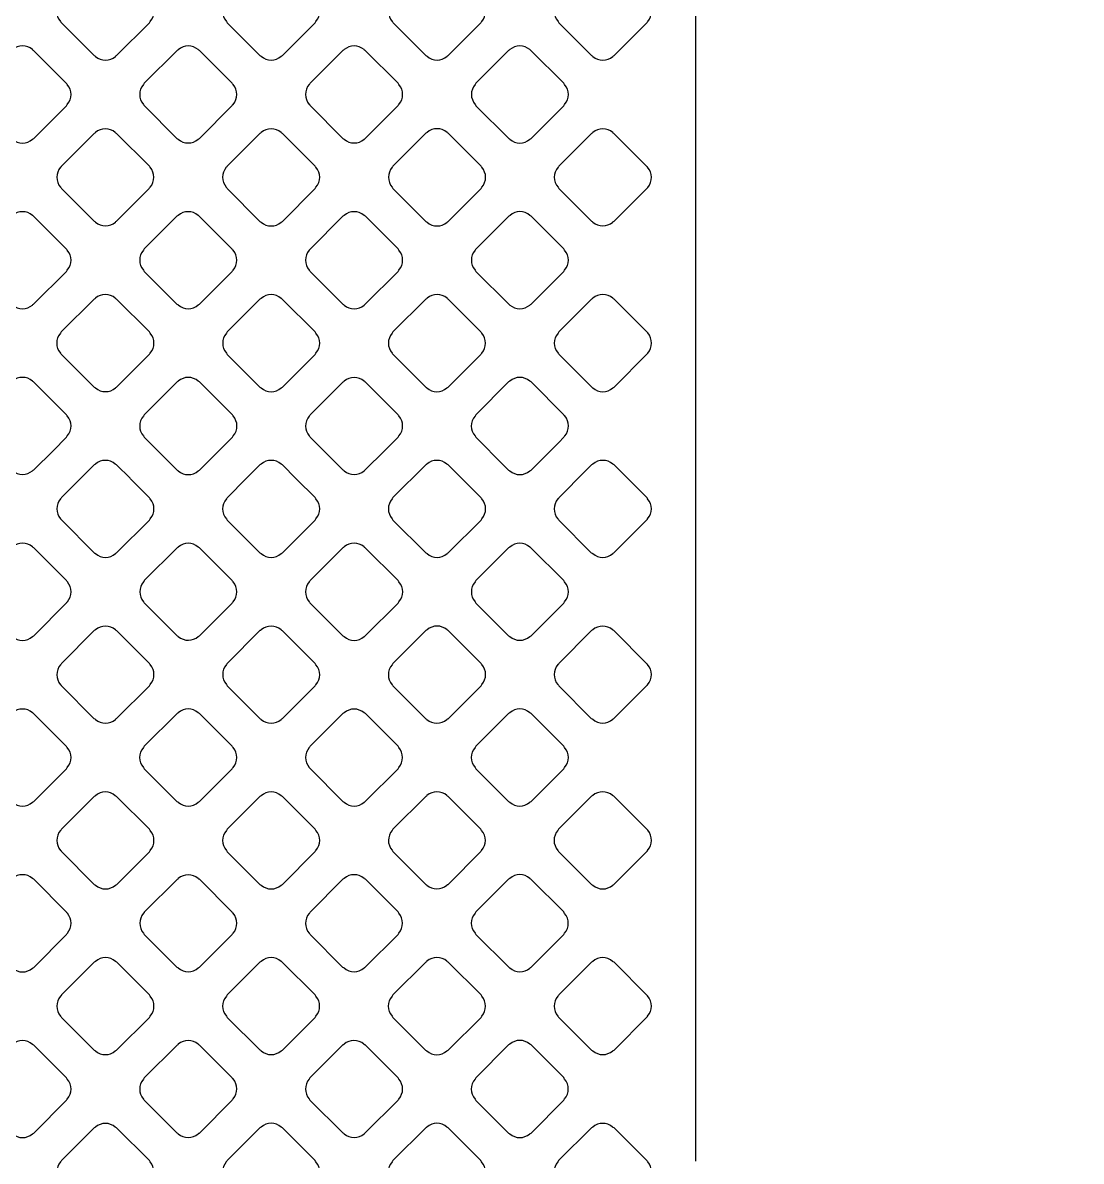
# Model space of a CAD drawing. Extents: x 0 to 248, y 0 to 175.
# Drawn here: x 90.34 to 91.716, y 146.461 to 147.941 of the extents above; entities that cross this region are included whole.
import ezdxf

# ---------------------------------------------------------------- set-up
doc = ezdxf.new("R2010")
doc.units = 0
doc.layers.add('gbr-dxf', color=7, linetype='Continuous')
doc.layers.add('gbr-outline-dxf', color=2, linetype='Continuous')

msp = doc.modelspace()

# ---------------------------------------------------------------- linework, layer by layer
at = {"layer": 'gbr-dxf', "linetype": 'Continuous'}
msp.add_lwpolyline([(77.6463, 149.5071), (77.6463, 152.6918, -0.414221), (77.9428, 152.9882), (90.943, 152.9882, -0.41422), (91.2394, 152.6918), (91.2394, 149.5109), (91.2192, 149.4907, 0.16592), (91.2141, 149.4789), (91.2141, 147.4676, -0.013289), (91.214, 147.4665), (91.214, 146.461)], format="xyb", dxfattribs=at)
for points in [[(90.3886, 147.9428, -0.082756), (90.3895, 147.9414), (90.4323, 147.8986, -0.095916), (90.434, 147.8976, 0.379731), (90.46, 147.8976, -0.096265), (90.4616, 147.8986), (90.5042, 147.9412, -0.096266), (90.5052, 147.9428, 0.379731), (90.5052, 147.9688, -0.096248), (90.5042, 147.9705), (90.4616, 148.0131, -0.100054), (90.4599, 148.0141, 0.379731), (90.4339, 148.0141, -0.096265), (90.4323, 148.0131), (90.3896, 147.9704, -0.096266), (90.3886, 147.9688, 0.379731)], [(90.6043, 147.9688, 0.379214), (90.6044, 147.9429, -0.096119), (90.6053, 147.9412), (90.6479, 147.8987, -0.091437), (90.6495, 147.8977, 0.379731), (90.6755, 147.8977, -0.095756), (90.6771, 147.8987), (90.7197, 147.9413, -0.096214), (90.7207, 147.943, 0.379703), (90.7207, 147.9689, -0.096157), (90.7197, 147.9705), (90.6772, 148.0131, -0.100073), (90.6755, 148.0141, 0.378815), (90.6496, 148.0141, -0.095866), (90.6479, 148.0131), (90.6053, 147.9705, -0.095602)], [(90.8198, 147.9689, 0.379293), (90.8199, 147.943, -0.099964), (90.8209, 147.9413), (90.8635, 147.8987, -0.096332), (90.8651, 147.8977, 0.379289), (90.8911, 147.8977, -0.095506), (90.8927, 147.8986), (90.9352, 147.9412, -0.095796), (90.9362, 147.9428, 0.379293), (90.9362, 147.9688, -0.09572), (90.9352, 147.9704), (90.8924, 148.0132, -0.082912), (90.891, 148.0141, 0.379155), (90.8651, 148.0141, -0.097612), (90.8634, 148.0131), (90.8208, 147.9706, -0.095602)], [(91.0354, 147.9428, -0.100266), (91.0364, 147.9411), (91.0789, 147.8985, -0.096558), (91.0806, 147.8975, 0.379731), (91.1066, 147.8975, -0.09572), (91.1082, 147.8985), (91.1514, 147.9417, -0.087596), (91.152, 147.9428, 0.379879), (91.152, 147.969, -0.088253), (91.1514, 147.9701), (91.1083, 148.0131, -0.100054), (91.1066, 148.0141, 0.379731), (91.0806, 148.0141, -0.096265), (91.079, 148.0131), (91.0363, 147.9704, -0.095916), (91.0354, 147.9688, 0.379731)], [(90.281, 147.8351, -0.096265), (90.2819, 147.8335), (90.3247, 147.7908, -0.091913), (90.3262, 147.7898, 0.379731), (90.3522, 147.7898, -0.09572), (90.3538, 147.7908), (90.3964, 147.8334, -0.096266), (90.3974, 147.8351, 0.379731), (90.3974, 147.861, -0.082756), (90.3965, 147.8624), (90.3536, 147.9054, -0.087516), (90.3521, 147.9063, 0.379731), (90.3261, 147.9063, -0.09572), (90.3245, 147.9053), (90.2819, 147.8627, -0.095916), (90.281, 147.8611, 0.379731)], [(90.4965, 147.835, -0.082756), (90.4973, 147.8336), (90.54, 147.7909, -0.096214), (90.5417, 147.7899, 0.379672), (90.5676, 147.7899, -0.095612), (90.5693, 147.7909), (90.6119, 147.8335, -0.095602), (90.6129, 147.8352, 0.378906), (90.6129, 147.8611, -0.09601), (90.6119, 147.8627), (90.5694, 147.9053, -0.100073), (90.5677, 147.9063, 0.379293), (90.5418, 147.9062, -0.095956), (90.5401, 147.9053), (90.4974, 147.8626, -0.096266), (90.4965, 147.861, 0.379731)], [(90.7121, 147.8352, -0.09572), (90.713, 147.8335), (90.7557, 147.7908, -0.091913), (90.7573, 147.7899, 0.379731), (90.7833, 147.7899, -0.09572), (90.7849, 147.7909), (90.8275, 147.8335, -0.096266), (90.8285, 147.8351, 0.379731), (90.8285, 147.8611, -0.09572), (90.8275, 147.8627), (90.7849, 147.9053, -0.09979), (90.7832, 147.9063, 0.379731), (90.7573, 147.9063, -0.09572), (90.7556, 147.9054), (90.713, 147.8628, -0.096266), (90.7121, 147.8612, 0.379731)], [(90.9277, 147.8611, 0.379293), (90.9277, 147.8352, -0.099964), (90.9287, 147.8334), (90.9713, 147.7908, -0.096332), (90.9729, 147.7899, 0.379289), (90.9989, 147.7898, -0.095506), (91.0005, 147.7908), (91.0431, 147.8334, -0.095602), (91.044, 147.835, 0.379293), (91.044, 147.8609, -0.095956), (91.043, 147.8626), (91.0002, 147.9054, -0.083403), (90.9988, 147.9063, 0.379672), (90.9729, 147.9063, -0.096157), (90.9712, 147.9053), (90.9286, 147.8627, -0.095602)], [(90.3888, 147.7273, -0.091558), (90.3897, 147.7257), (90.4322, 147.6832, -0.104018), (90.434, 147.6822, 0.379731), (90.46, 147.6822, -0.09572), (90.4616, 147.6832), (90.5041, 147.7257, -0.096266), (90.5051, 147.7273, 0.379731), (90.5051, 147.7533, -0.087314), (90.5042, 147.7548), (90.4615, 147.7975, -0.091913), (90.4599, 147.7984, 0.379731), (90.4339, 147.7984, -0.09572), (90.4323, 147.7974), (90.3897, 147.7549, -0.096266), (90.3888, 147.7533, 0.379731)], [(90.6042, 147.7274, -0.097885), (90.6052, 147.7257), (90.6479, 147.683, -0.091364), (90.6495, 147.682, 0.378943), (90.6754, 147.682, -0.095866), (90.6771, 147.683), (90.7197, 147.7257, -0.095602), (90.7207, 147.7273, 0.379214), (90.7207, 147.7533, -0.10047), (90.7197, 147.755), (90.6772, 147.7975, -0.104018), (90.6754, 147.7985, 0.379731), (90.6494, 147.7985, -0.09572), (90.6478, 147.7975), (90.6052, 147.755, -0.096128), (90.6042, 147.7533, 0.379506)], [(90.8199, 147.7273, -0.091558), (90.8208, 147.7258), (90.8636, 147.683, -0.087516), (90.8651, 147.682, 0.379731), (90.8911, 147.682, -0.09572), (90.8927, 147.683), (90.9353, 147.7256, -0.096266), (90.9363, 147.7273, 0.379731), (90.9363, 147.7533, -0.100032), (90.9353, 147.755), (90.8926, 147.7977, -0.087516), (90.8911, 147.7986, 0.379731), (90.8651, 147.7986, -0.09572), (90.8635, 147.7976), (90.8208, 147.7549, -0.096266), (90.8199, 147.7533, 0.379731)], [(91.0355, 147.7273, -0.095506), (91.0364, 147.7257), (91.0791, 147.6831, -0.091703), (91.0806, 147.6821, 0.379324), (91.1065, 147.6821, -0.096157), (91.1082, 147.6831), (91.1514, 147.7263, -0.074396), (91.152, 147.7272, 0.379333), (91.1519, 147.7535, -0.056589), (91.1515, 147.7541), (91.1081, 147.7975, -0.086956), (91.1066, 147.7984, 0.379731), (91.0806, 147.7984, -0.096265), (91.079, 147.7975), (91.0365, 147.7549, -0.096111), (91.0355, 147.7533, 0.379321)], [(90.281, 147.6195, -0.091558), (90.2819, 147.6179), (90.3246, 147.5752, -0.087516), (90.3261, 147.5743, 0.379731), (90.3521, 147.5743, -0.095865), (90.3537, 147.5753), (90.3964, 147.618, -0.095535), (90.3974, 147.6197, 0.379731), (90.3974, 147.6456, -0.082756), (90.3965, 147.647), (90.3537, 147.6898, -0.087515), (90.3522, 147.6907, 0.379731), (90.3263, 147.6907, -0.096265), (90.3246, 147.6898), (90.2819, 147.6471, -0.096266), (90.281, 147.6455, 0.379731)], [(90.4965, 147.6196, -0.093919), (90.4974, 147.618), (90.54, 147.5754, -0.103498), (90.5418, 147.5744, 0.379214), (90.5678, 147.5744, -0.096625), (90.5694, 147.5754), (90.6119, 147.6179, -0.095916), (90.6129, 147.6195, 0.379289), (90.6129, 147.6455, -0.087715), (90.612, 147.6469), (90.5691, 147.6898, -0.09197), (90.5676, 147.6907, 0.379214), (90.5416, 147.6907, -0.095956), (90.54, 147.6897), (90.4974, 147.6472, -0.096128), (90.4965, 147.6456, 0.379415)], [(90.712, 147.6455, 0.379293), (90.7121, 147.6195, -0.09572), (90.713, 147.6179), (90.7557, 147.5752, -0.092072), (90.7573, 147.5742, 0.379289), (90.7833, 147.5742, -0.095506), (90.7849, 147.5752), (90.8276, 147.6179, -0.095602), (90.8285, 147.6195, 0.379293), (90.8285, 147.6455, -0.099964), (90.8275, 147.6472), (90.785, 147.6897, -0.104311), (90.7832, 147.6907, 0.379703), (90.7573, 147.6907, -0.095612), (90.7556, 147.6897), (90.713, 147.6471, -0.095796)], [(90.9277, 147.6195, -0.09148), (90.9286, 147.618), (90.9713, 147.5752, -0.0873), (90.9728, 147.5743, 0.37925), (90.9988, 147.5743, -0.096625), (91.0004, 147.5753), (91.043, 147.6179, -0.096214), (91.044, 147.6196, 0.379672), (91.044, 147.6455, -0.100082), (91.043, 147.6473), (91.0004, 147.6899, -0.087175), (90.9989, 147.6908, 0.379214), (90.973, 147.6908, -0.096625), (90.9713, 147.6898), (90.9287, 147.6471, -0.096332), (90.9277, 147.6455, 0.379289)], [(90.3886, 147.5118, -0.087343), (90.3895, 147.5103), (90.4323, 147.4675, -0.099711), (90.434, 147.4666, 0.379293), (90.46, 147.4666, -0.095956), (90.4616, 147.4675), (90.5042, 147.5102, -0.096332), (90.5052, 147.5118, 0.379289), (90.5052, 147.5378, -0.087248), (90.5043, 147.5392), (90.4614, 147.5821, -0.091364), (90.4599, 147.583, 0.379293), (90.4339, 147.583, -0.095956), (90.4323, 147.582), (90.3896, 147.5394, -0.096214), (90.3886, 147.5377, 0.379672)], [(90.6044, 147.5118, -0.104215), (90.6054, 147.51), (90.6479, 147.4675, -0.09979), (90.6496, 147.4665, 0.379731), (90.6756, 147.4665, -0.09572), (90.6772, 147.4675), (90.7197, 147.51, -0.096266), (90.7207, 147.5117, 0.379731), (90.7207, 147.5376, -0.092139), (90.7197, 147.5392), (90.677, 147.5819, -0.095916), (90.6754, 147.5829, 0.379731), (90.6494, 147.5829, -0.096265), (90.6478, 147.5819), (90.6053, 147.5395, -0.095916), (90.6044, 147.5378, 0.379731)], [(90.8198, 147.5117, -0.09148), (90.8208, 147.5102), (90.8635, 147.4674, -0.086842), (90.865, 147.4665, 0.379293), (90.8909, 147.4665, -0.095956), (90.8926, 147.4675), (90.9352, 147.5101, -0.096266), (90.9362, 147.5118, 0.379731), (90.9362, 147.5377, -0.104206), (90.9352, 147.5395), (90.8927, 147.582, -0.092223), (90.8911, 147.583, 0.379672), (90.8652, 147.583, -0.096157), (90.8635, 147.582), (90.8208, 147.5393, -0.095796), (90.8198, 147.5376, 0.378815)], [(91.0354, 147.5118, -0.087748), (91.0363, 147.5103), (91.0792, 147.4674, -0.083134), (91.0806, 147.4665, 0.379731), (91.1066, 147.4665, -0.095756), (91.1082, 147.4675), (91.1514, 147.5106, -0.087891), (91.152, 147.5117, 0.379501), (91.152, 147.5379, -0.07587), (91.1514, 147.5389), (91.1082, 147.5821, -0.091964), (91.1066, 147.5831, 0.379731), (91.0806, 147.5831, -0.096265), (91.079, 147.5821), (91.0363, 147.5394, -0.095916), (91.0354, 147.5378, 0.379731)], [(90.281, 147.4041, -0.087248), (90.2819, 147.4026), (90.3246, 147.3599, -0.096332), (90.3263, 147.3589, 0.379511), (90.3522, 147.3589, -0.096117), (90.3539, 147.3598), (90.379, 147.3849), (90.3965, 147.4024, -0.095602), (90.3974, 147.404, 0.378906), (90.3974, 147.43, -0.087248), (90.3965, 147.4314), (90.3536, 147.4743, -0.091703), (90.3521, 147.4753, 0.379287), (90.3262, 147.4753, -0.095612), (90.3245, 147.4743), (90.2819, 147.4317, -0.095602), (90.281, 147.43, 0.378906)], [(90.4965, 147.404, -0.09148), (90.4974, 147.4024), (90.5401, 147.3597, -0.096111), (90.5418, 147.3587, 0.37981), (90.5678, 147.3587, -0.095956), (90.5694, 147.3597), (90.5946, 147.3849), (90.6121, 147.4024, -0.095602), (90.6131, 147.404, 0.379293), (90.613, 147.43, -0.083235), (90.6122, 147.4314), (90.5692, 147.4743, -0.087516), (90.5678, 147.4752, 0.379731), (90.5418, 147.4752, -0.09572), (90.5401, 147.4743), (90.4975, 147.4316, -0.096332), (90.4965, 147.4299, 0.379289)], [(90.7121, 147.404, -0.095866), (90.7131, 147.4023), (90.7556, 147.3598, -0.100093), (90.7573, 147.3588, 0.379465), (90.7833, 147.3589, -0.096625), (90.7849, 147.3598), (90.8098, 147.3847), (90.81, 147.3849), (90.8275, 147.4024, -0.095935), (90.8285, 147.404, 0.379287), (90.8285, 147.43, -0.083163), (90.8276, 147.4314), (90.7847, 147.4742, -0.08752), (90.7833, 147.4751, 0.379293), (90.7573, 147.4751, -0.096625), (90.7557, 147.4741), (90.7131, 147.4316, -0.096111), (90.7121, 147.4299, 0.379289)], [(90.9275, 147.404, -0.08701), (90.9284, 147.4025), (90.9459, 147.3851, -0.023738), (90.9474, 147.3834), (90.9711, 147.3597, -0.096332), (90.9728, 147.3587, 0.379423), (90.9987, 147.3587, -0.095866), (91.0004, 147.3596), (91.0363, 147.3955), (91.0431, 147.4024, -0.095916), (91.0441, 147.404, 0.379731), (91.0441, 147.43, -0.091745), (91.0431, 147.4315), (91.0004, 147.4743, -0.095916), (90.9988, 147.4752, 0.379731), (90.9728, 147.4752, -0.095756), (90.9712, 147.4743), (90.9285, 147.4316, -0.096332), (90.9275, 147.4299, 0.379321)], [(90.3888, 147.2963, -0.087613), (90.3897, 147.2948), (90.4327, 147.2518, -0.083), (90.4341, 147.251, 0.37889), (90.46, 147.251, -0.096117), (90.4616, 147.2519), (90.5042, 147.2946, -0.095895), (90.5052, 147.2962, 0.379201), (90.5052, 147.3221, -0.096625), (90.5042, 147.3238), (90.48, 147.348, -0.015077), (90.479, 147.349), (90.4616, 147.3664, -0.099711), (90.4599, 147.3674, 0.378906), (90.4339, 147.3674, -0.095506), (90.4323, 147.3664), (90.4149, 147.349), (90.3898, 147.3239, -0.096627), (90.3888, 147.3222, 0.3795)], [(90.6043, 147.2961, -0.087946), (90.6052, 147.2947), (90.6478, 147.252, -0.100093), (90.6495, 147.251, 0.379422), (90.6755, 147.2511, -0.096625), (90.6771, 147.252), (90.7197, 147.2946, -0.096111), (90.7207, 147.2963, 0.37981), (90.7207, 147.3222, -0.096458), (90.7197, 147.3239), (90.6956, 147.348, -0.014794), (90.6946, 147.3489), (90.6771, 147.3664, -0.095824), (90.6755, 147.3674, 0.378815), (90.6496, 147.3674, -0.095866), (90.6479, 147.3664), (90.6305, 147.349), (90.6053, 147.3237, -0.096627), (90.6043, 147.3221, 0.379357)], [(90.8198, 147.2963, -0.100076), (90.8208, 147.2946), (90.8635, 147.252, -0.096328), (90.8651, 147.251, 0.379422), (90.8911, 147.251, -0.096625), (90.8927, 147.252), (90.9353, 147.2945, -0.096111), (90.9363, 147.2962, 0.37981), (90.9363, 147.3222, -0.083792), (90.9354, 147.3236), (90.8925, 147.3664, -0.095585), (90.8909, 147.3674, 0.378936), (90.865, 147.3674, -0.095378), (90.8634, 147.3664), (90.8208, 147.3239, -0.096627), (90.8199, 147.3223, 0.379357)], [(91.0353, 147.3221, 0.378939), (91.0353, 147.2961, -0.096117), (91.0363, 147.2945), (91.0787, 147.2521, -0.107634), (91.0806, 147.251, 0.37889), (91.1065, 147.251, -0.096117), (91.1081, 147.252), (91.1513, 147.2952, -0.077987), (91.1519, 147.2962, 0.378806), (91.1519, 147.3224, -0.084557), (91.1513, 147.3235), (91.1084, 147.3664, -0.103923), (91.1066, 147.3674, 0.379205), (91.0806, 147.3674, -0.096475), (91.079, 147.3664), (91.0722, 147.3596), (91.072, 147.3594), (91.0363, 147.3237, -0.096539)], [(90.281, 147.2144, 0.37947), (90.281, 147.1884, -0.099964), (90.282, 147.1867), (90.3246, 147.1441, -0.096332), (90.3262, 147.1432, 0.37981), (90.3522, 147.1432, -0.096625), (90.3538, 147.1441), (90.3965, 147.1869, -0.096111), (90.3975, 147.1885, 0.379308), (90.3975, 147.2144, -0.096507), (90.3966, 147.2161), (90.3539, 147.2587, -0.10077), (90.3522, 147.2597, 0.379), (90.3263, 147.2597, -0.095968), (90.3246, 147.2588), (90.2819, 147.216, -0.096527)], [(90.4966, 147.1884, -0.083163), (90.4975, 147.187), (90.5402, 147.1443, -0.095895), (90.5418, 147.1433, 0.379201), (90.5678, 147.1434, -0.096625), (90.5694, 147.1443), (90.6119, 147.1868, -0.096111), (90.6129, 147.1885, 0.379451), (90.6129, 147.2144, -0.096259), (90.6119, 147.2161), (90.5694, 147.2586, -0.100215), (90.5677, 147.2596, 0.379249), (90.5418, 147.2596, -0.096458), (90.5401, 147.2586), (90.4976, 147.216, -0.096627), (90.4966, 147.2144, 0.3795)], [(90.712, 147.1884, -0.087946), (90.7129, 147.187), (90.7556, 147.1442, -0.100093), (90.7573, 147.1432, 0.379422), (90.7833, 147.1432, -0.096625), (90.7849, 147.1442), (90.8276, 147.1868, -0.096111), (90.8285, 147.1885, 0.379451), (90.8286, 147.2144, -0.092029), (90.8276, 147.216), (90.7849, 147.2587, -0.096539), (90.7832, 147.2597, 0.379249), (90.7573, 147.2597, -0.096458), (90.7556, 147.2587), (90.713, 147.216, -0.096627), (90.712, 147.2144, 0.379357)], [(90.9277, 147.1885, -0.10047), (90.9287, 147.1867), (90.9712, 147.1443, -0.096111), (90.9728, 147.1433, 0.379308), (90.9987, 147.1433, -0.09601), (91.0004, 147.1443), (91.0429, 147.1868, -0.096227), (91.0439, 147.1884, 0.378952), (91.0439, 147.2144, -0.095968), (91.0429, 147.216), (91.0002, 147.2587, -0.083772), (90.9988, 147.2596, 0.37947), (90.9728, 147.2596, -0.096458), (90.9712, 147.2586), (90.9287, 147.2161, -0.096627), (90.9277, 147.2144, 0.379731)], [(90.3888, 147.1066, 0.37947), (90.3888, 147.0806, -0.095956), (90.3898, 147.079), (90.4321, 147.0366, -0.107817), (90.434, 147.0355, 0.37981), (90.46, 147.0355, -0.096625), (90.4616, 147.0365), (90.5042, 147.0791, -0.096111), (90.5052, 147.0808, 0.379308), (90.5052, 147.1067, -0.100402), (90.5042, 147.1084), (90.4618, 147.1508, -0.104677), (90.46, 147.1519, 0.379), (90.4341, 147.1519, -0.095968), (90.4324, 147.1509), (90.3897, 147.1082, -0.096527)], [(90.6044, 147.0808, -0.096117), (90.6053, 147.0792), (90.6481, 147.0364, -0.091578), (90.6496, 147.0355, 0.379201), (90.6756, 147.0355, -0.096625), (90.6772, 147.0365), (90.7197, 147.079, -0.096111), (90.7207, 147.0806, 0.379451), (90.7207, 147.1066, -0.100588), (90.7197, 147.1083), (90.6772, 147.1508, -0.104101), (90.6754, 147.1519, 0.379249), (90.6494, 147.1518, -0.096458), (90.6478, 147.1509), (90.6053, 147.1084, -0.096627), (90.6044, 147.1068, 0.3795)], [(90.8198, 147.0806, -0.092348), (90.8208, 147.0791), (90.8635, 147.0364, -0.088202), (90.865, 147.0355, 0.37981), (90.8909, 147.0355, -0.095956), (90.8926, 147.0364), (90.9353, 147.0792, -0.096332), (90.9363, 147.0808, 0.37981), (90.9363, 147.1068, -0.087784), (90.9353, 147.1083), (90.8927, 147.1509, -0.092233), (90.8911, 147.1519, 0.379731), (90.8651, 147.1519, -0.096458), (90.8635, 147.1509), (90.8208, 147.1082, -0.096627), (90.8198, 147.1066, 0.379731)], [(91.0353, 147.0807, -0.092139), (91.0363, 147.0792), (91.0787, 147.0367, -0.104264), (91.0805, 147.0357, 0.379451), (91.1065, 147.0356, -0.096117), (91.1081, 147.0366), (91.1513, 147.0798, -0.066883), (91.1519, 147.0806, 0.378877), (91.1519, 147.1069, -0.051652), (91.1514, 147.1075), (91.108, 147.1509, -0.092456), (91.1064, 147.1519, 0.37947), (91.0805, 147.1519, -0.096458), (91.0788, 147.1509), (91.0363, 147.1083, -0.096627), (91.0353, 147.1067, 0.379731)], [(90.2811, 146.973, -0.095968), (90.2821, 146.9713), (90.3247, 146.9287, -0.092398), (90.3262, 146.9277, 0.379422), (90.3522, 146.9278, -0.096625), (90.3538, 146.9287), (90.3964, 146.9713, -0.096332), (90.3974, 146.973, 0.379451), (90.3974, 146.9989, -0.083586), (90.3965, 147.0003), (90.3537, 147.0432, -0.088093), (90.3522, 147.0441, 0.379249), (90.3263, 147.0441, -0.096723), (90.3246, 147.0431), (90.2821, 147.0005, -0.096627), (90.2811, 146.9989, 0.379357)], [(90.4964, 146.9729, -0.095866), (90.4974, 146.9713), (90.54, 146.9287, -0.107954), (90.5418, 146.9277, 0.379422), (90.5678, 146.9277, -0.096625), (90.5694, 146.9287), (90.612, 146.9713, -0.096111), (90.613, 146.973, 0.379308), (90.613, 146.9989, -0.100402), (90.612, 147.0006), (90.5695, 147.0431, -0.104677), (90.5677, 147.0442, 0.37947), (90.5418, 147.0442, -0.096458), (90.5401, 147.0432), (90.4974, 147.0005, -0.096627), (90.4965, 146.9989, 0.379357)], [(90.7121, 146.9729, -0.083163), (90.713, 146.9715), (90.7557, 146.9288, -0.095796), (90.7574, 146.9278, 0.37889), (90.7833, 146.9278, -0.096117), (90.7849, 146.9288), (90.8275, 146.9713, -0.095895), (90.8284, 146.973, 0.379201), (90.8284, 146.9989, -0.096625), (90.8274, 147.0006), (90.785, 147.043, -0.100151), (90.7832, 147.044, 0.379731), (90.7573, 147.044, -0.096458), (90.7556, 147.0431), (90.7131, 147.0005, -0.096627), (90.7121, 146.9989, 0.3795)], [(90.9276, 146.973, -0.096625), (90.9285, 146.9713), (90.9711, 146.9287, -0.092072), (90.9727, 146.9278, 0.37981), (90.9986, 146.9278, -0.096625), (91.0003, 146.9288), (91.0429, 146.9714, -0.096111), (91.0439, 146.973, 0.37981), (91.0439, 146.999, -0.100585), (91.0429, 147.0007), (91.0003, 147.0433, -0.088202), (90.9988, 147.0442, 0.379731), (90.9728, 147.0442, -0.096458), (90.9712, 147.0432), (90.9285, 147.0006, -0.096627), (90.9276, 146.9989, 0.379731)], [(91.0352, 146.8652, -0.087613), (91.0361, 146.8637), (91.0789, 146.821, -0.099849), (91.0806, 146.82, 0.37889), (91.1065, 146.82, -0.096117), (91.1081, 146.821), (91.1513, 146.8642, -0.07842), (91.1519, 146.8651, 0.378368), (91.152, 146.8913, -0.071567), (91.1514, 146.8922), (91.1081, 146.9355, -0.096527), (91.1064, 146.9365, 0.37947), (91.0805, 146.9365, -0.096458), (91.0788, 146.9355), (91.0362, 146.8928, -0.096627), (91.0352, 146.8912, 0.3795)], [(90.3888, 146.8652, -0.092052), (90.3897, 146.8637), (90.4323, 146.821, -0.103973), (90.4341, 146.82, 0.379191), (90.4601, 146.82, -0.096117), (90.4617, 146.821), (90.5042, 146.8635, -0.095796), (90.5052, 146.8652, 0.379201), (90.5052, 146.8911, -0.088014), (90.5043, 146.8926), (90.4615, 146.9354, -0.092289), (90.4599, 146.9363, 0.379731), (90.4339, 146.9363, -0.096723), (90.4323, 146.9354), (90.3898, 146.8928, -0.096627), (90.3888, 146.8912, 0.379357)], [(90.6043, 146.8652, -0.107356), (90.6054, 146.8633), (90.6477, 146.821, -0.103545), (90.6495, 146.82, 0.379422), (90.6754, 146.82, -0.096625), (90.6771, 146.821), (90.7197, 146.8636, -0.096111), (90.7207, 146.8652, 0.379308), (90.7207, 146.8912, -0.104256), (90.7197, 146.893), (90.6774, 146.9353, -0.108196), (90.6755, 146.9363, 0.37947), (90.6496, 146.9363, -0.096458), (90.6479, 146.9353), (90.6053, 146.8928, -0.096627), (90.6044, 146.8911, 0.379357)], [(90.8198, 146.8653, -0.092052), (90.8208, 146.8637), (90.8635, 146.821, -0.08752), (90.865, 146.8201, 0.378747), (90.8909, 146.8201, -0.09601), (90.8926, 146.821), (90.9351, 146.8636, -0.096227), (90.9361, 146.8652, 0.379422), (90.9361, 146.8912, -0.10451), (90.935, 146.893), (90.8926, 146.9354, -0.092233), (90.891, 146.9364, 0.379731), (90.865, 146.9364, -0.096458), (90.8634, 146.9354), (90.8208, 146.8929, -0.096627), (90.8199, 146.8912, 0.3795)], [(90.281, 146.7574, -0.092162), (90.2819, 146.7559), (90.3248, 146.713, -0.087645), (90.3262, 146.7121, 0.379201), (90.3522, 146.7121, -0.096625), (90.3538, 146.7131), (90.3965, 146.7558, -0.096111), (90.3975, 146.7575, 0.379451), (90.3975, 146.7834, -0.087916), (90.3966, 146.7849), (90.3538, 146.8277, -0.092187), (90.3522, 146.8287, 0.379249), (90.3263, 146.8287, -0.096458), (90.3246, 146.8277), (90.282, 146.785, -0.096627), (90.281, 146.7834, 0.3795)], [(90.4966, 146.7574, -0.092348), (90.4975, 146.7558), (90.54, 146.7133, -0.10399), (90.5418, 146.7123, 0.37981), (90.5678, 146.7123, -0.096103), (90.5694, 146.7133), (90.6119, 146.7558, -0.095819), (90.6129, 146.7574, 0.37981), (90.6129, 146.7834, -0.088014), (90.612, 146.7849), (90.5693, 146.8276, -0.092289), (90.5677, 146.8285, 0.379731), (90.5418, 146.8285, -0.096723), (90.5401, 146.8275), (90.4976, 146.785, -0.096627), (90.4966, 146.7834, 0.379731)], [(90.712, 146.7833, 0.37947), (90.712, 146.7574, -0.095956), (90.713, 146.7557), (90.7553, 146.7134, -0.108029), (90.7572, 146.7123, 0.37981), (90.7832, 146.7123, -0.095956), (90.7848, 146.7133), (90.8274, 146.7559, -0.096332), (90.8284, 146.7576, 0.379308), (90.8284, 146.7835, -0.100076), (90.8274, 146.7852), (90.785, 146.8276, -0.10417), (90.7832, 146.8287, 0.379), (90.7573, 146.8287, -0.095968), (90.7557, 146.8277), (90.713, 146.785, -0.096527)], [(90.9276, 146.7576, -0.092348), (90.9285, 146.756), (90.9713, 146.7132, -0.088202), (90.9728, 146.7123, 0.379308), (90.9987, 146.7122, -0.09601), (91.0004, 146.7132), (91.0429, 146.7558, -0.096227), (91.0439, 146.7574, 0.378952), (91.0439, 146.7833, -0.103956), (91.0429, 146.7851), (91.0002, 146.8278, -0.092456), (90.9987, 146.8287, 0.37947), (90.9727, 146.8287, -0.096458), (90.9711, 146.8277), (90.9285, 146.7852, -0.096627), (90.9276, 146.7835, 0.379731)], [(90.3888, 146.6496, -0.087613), (90.3897, 146.6481), (90.4323, 146.6055, -0.099849), (90.434, 146.6045, 0.37889), (90.4599, 146.6045, -0.096117), (90.4616, 146.6055), (90.5042, 146.6481, -0.095895), (90.5052, 146.6498, 0.379201), (90.5052, 146.6757, -0.092348), (90.5042, 146.6773), (90.4617, 146.7198, -0.096111), (90.46, 146.7208, 0.379731), (90.4341, 146.7208, -0.096458), (90.4324, 146.7198), (90.3898, 146.6772, -0.096627), (90.3888, 146.6755, 0.3795)], [(90.6043, 146.6497, -0.092139), (90.6052, 146.6481), (90.6477, 146.6057, -0.104264), (90.6495, 146.6046, 0.37981), (90.6755, 146.6046, -0.096625), (90.6771, 146.6056), (90.7196, 146.6481, -0.096111), (90.7206, 146.6497, 0.37981), (90.7206, 146.6757, -0.088014), (90.7197, 146.6772), (90.677, 146.7199, -0.092623), (90.6754, 146.7208, 0.379731), (90.6495, 146.7208, -0.096458), (90.6478, 146.7198), (90.6053, 146.6773, -0.096627), (90.6043, 146.6757, 0.379731)], [(90.8197, 146.6497, -0.10047), (90.8207, 146.648), (90.8633, 146.6054, -0.096111), (90.865, 146.6044, 0.37981), (90.8909, 146.6044, -0.095956), (90.8926, 146.6054), (90.9353, 146.6481, -0.096332), (90.9363, 146.6498, 0.37981), (90.9363, 146.6757, -0.096625), (90.9353, 146.6774), (90.8927, 146.72, -0.100151), (90.891, 146.721, 0.379731), (90.865, 146.721, -0.096458), (90.8634, 146.72), (90.8207, 146.6773, -0.096627), (90.8197, 146.6757, 0.379731)], [(91.0353, 146.6497, -0.083548), (91.0362, 146.6483), (91.0789, 146.6056, -0.096328), (91.0806, 146.6046, 0.379422), (91.1065, 146.6046, -0.096625), (91.1082, 146.6056), (91.1513, 146.6487, -0.067117), (91.1518, 146.6495, 0.379315), (91.1519, 146.6759, -0.066839), (91.1513, 146.6767), (91.1082, 146.7198, -0.10077), (91.1064, 146.7208, 0.37947), (91.0805, 146.7208, -0.096458), (91.0788, 146.7198), (91.0363, 146.6773, -0.096627), (91.0353, 146.6757, 0.379357)], [(90.2811, 146.5419, -0.087613), (90.282, 146.5404), (90.3248, 146.4976, -0.083081), (90.3262, 146.4967, 0.379201), (90.3522, 146.4967, -0.096625), (90.3538, 146.4977), (90.3964, 146.5403, -0.096111), (90.3974, 146.5419, 0.379308), (90.3974, 146.5679, -0.092315), (90.3965, 146.5695), (90.3539, 146.6121, -0.096527), (90.3522, 146.613, 0.37947), (90.3263, 146.613, -0.096458), (90.3246, 146.612), (90.2821, 146.5695, -0.096627), (90.2811, 146.5679, 0.3795)], [(90.4965, 146.5419, -0.08798), (90.4974, 146.5404), (90.54, 146.4978, -0.100073), (90.5417, 146.4968, 0.378747), (90.5676, 146.4968, -0.09601), (90.5693, 146.4977), (90.6119, 146.5404, -0.096227), (90.6129, 146.5421, 0.379422), (90.6129, 146.568, -0.09253), (90.6119, 146.5696), (90.5694, 146.6121, -0.096423), (90.5677, 146.6131, 0.379731), (90.5418, 146.6131, -0.096458), (90.5401, 146.6121), (90.4974, 146.5695, -0.096627), (90.4965, 146.5678, 0.3795)], [(90.712, 146.5679, 0.378939), (90.712, 146.542, -0.092162), (90.7129, 146.5404), (90.7556, 146.4978, -0.103923), (90.7574, 146.4968, 0.379201), (90.7833, 146.4968, -0.096625), (90.7849, 146.4978), (90.8274, 146.5403, -0.096111), (90.8284, 146.5419, 0.37981), (90.8284, 146.5679, -0.088014), (90.8275, 146.5694), (90.7847, 146.6122, -0.092289), (90.7831, 146.6131, 0.3795), (90.7572, 146.6131, -0.096614), (90.7555, 146.6122), (90.7129, 146.5696, -0.096539)], [(90.9275, 146.5419, -0.103999), (90.9286, 146.5401), (90.971, 146.4977, -0.100215), (90.9727, 146.4967, 0.379201), (90.9986, 146.4967, -0.095956), (91.0003, 146.4977), (91.0429, 146.5403, -0.096111), (91.0439, 146.542, 0.379451), (91.0439, 146.5679, -0.1082), (91.0428, 146.5698), (91.0004, 146.6122, -0.096539), (90.9988, 146.6132, 0.379249), (90.9728, 146.6132, -0.096458), (90.9712, 146.6122), (90.9285, 146.5695, -0.096627), (90.9276, 146.5679, 0.3795)], [(90.3888, 146.4342, -0.087916), (90.3897, 146.4327), (90.4325, 146.3899, -0.083024), (90.4339, 146.389, 0.379201), (90.4599, 146.389, -0.095956), (90.4615, 146.39), (90.5041, 146.4326, -0.096332), (90.5051, 146.4342, 0.379308), (90.5051, 146.4602, -0.092052), (90.5042, 146.4618), (90.4616, 146.5044, -0.096527), (90.4599, 146.5053, 0.37947), (90.434, 146.5053, -0.096458), (90.4323, 146.5043), (90.3898, 146.4618, -0.096857), (90.3888, 146.4602, 0.3795)], [(90.6042, 146.4342, -0.10047), (90.6052, 146.4325), (90.6478, 146.3899, -0.096111), (90.6495, 146.389, 0.379308), (90.6754, 146.3889, -0.09601), (90.6771, 146.3899), (90.7197, 146.4326, -0.096227), (90.7207, 146.4342, 0.378952), (90.7207, 146.4601, -0.095968), (90.7197, 146.4618), (90.6771, 146.5044, -0.10077), (90.6754, 146.5054, 0.37947), (90.6494, 146.5054, -0.096458), (90.6478, 146.5044), (90.6052, 146.4619, -0.096627), (90.6042, 146.4602, 0.379731)], [(90.8198, 146.4602, 0.378939), (90.8198, 146.4342, -0.100082), (90.8208, 146.4325), (90.8634, 146.39, -0.095796), (90.865, 146.389, 0.37889), (90.8909, 146.389, -0.096117), (90.8926, 146.39), (90.9351, 146.4325, -0.096332), (90.9361, 146.4342, 0.37981), (90.9361, 146.4601, -0.096475), (90.9351, 146.4618), (90.8924, 146.5045, -0.083374), (90.891, 146.5054, 0.379228), (90.865, 146.5054, -0.096614), (90.8634, 146.5044), (90.8208, 146.4618, -0.096539)], [(91.0352, 146.4342, -0.096259), (91.0362, 146.4325), (91.0787, 146.39, -0.108118), (91.0806, 146.389, 0.379201), (91.1065, 146.389, -0.095956), (91.1082, 146.39), (91.1513, 146.4331, -0.077981), (91.1519, 146.4341, 0.378993), (91.152, 146.4603, -0.083825), (91.1513, 146.4614), (91.1082, 146.5044, -0.103673), (91.1064, 146.5054, 0.379347), (91.0805, 146.5054, -0.096458), (91.0788, 146.5044), (91.0362, 146.4618, -0.096857), (91.0352, 146.4601, 0.3795)]]:
    msp.add_lwpolyline(points, format="xyb", close=True, dxfattribs=at)
at = {"layer": 'gbr-outline-dxf', "linetype": 'Continuous', "const_width": 0.000025}
msp.add_lwpolyline([(97.4434, 131.5017), (97.4434, 138.8833, 0.211094), (97.28, 139.253), (91.6067, 144.4193, -0.211095), (91.4434, 144.789), (91.4434, 152.6922, 0.414217), (90.9434, 153.1922), (77.9434, 153.1922, 0.414217), (77.4434, 152.6922), (77.4434, 144.789, 0.211094), (77.6068, 144.4193), (83.2801, 139.253, -0.211095), (83.4434, 138.8833), (83.4434, 130.1255, 0.414217), (83.9434, 129.6255), (88.9434, 129.6255, 0.414217), (89.4434, 130.1255), (89.4434, 130.5017, -0.414217), (89.9434, 131.0017), (96.9434, 131.0017, 0.414217)], format="xyb", close=True, dxfattribs=at)

doc.saveas('drawing.dxf')
